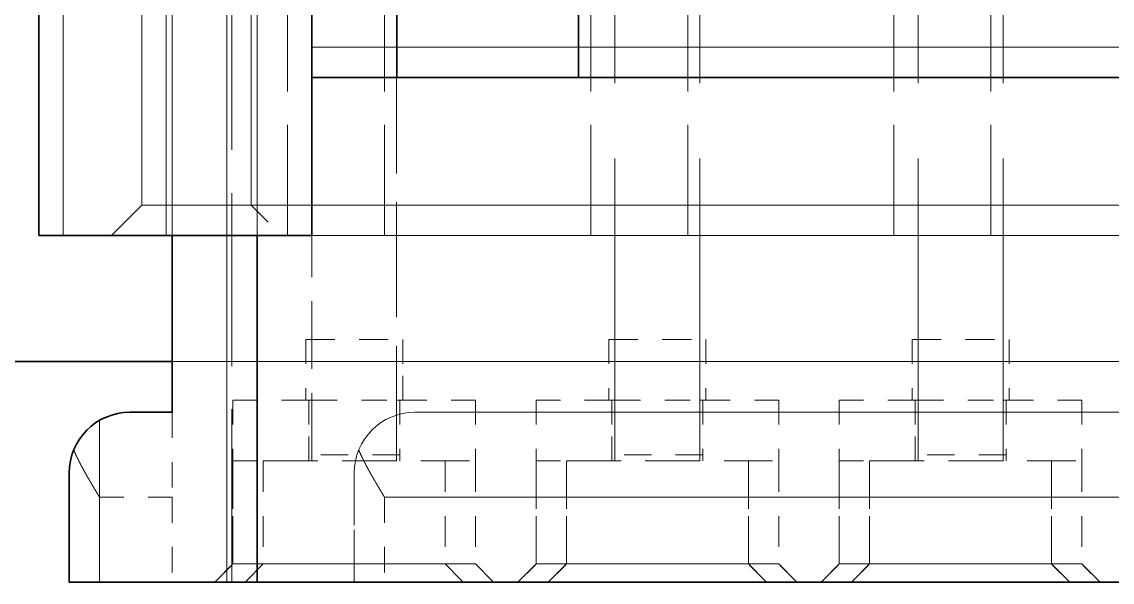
# Model space of a CAD drawing. Extents: x 23 to 417, y 3 to 294.
# Drawn here: x 112.279 to 116.774, y 99.528 to 101.837 of the extents above; entities that cross this region are included whole.
import ezdxf

# ---------------------------------------------------------------- set-up
doc = ezdxf.new("R2010")
doc.units = 0
doc.linetypes.add('DASHED', pattern=[15, 12, -3])
doc.layers.get('0').update_dxf_attribs({"lineweight": 13})

# ---------------------------------------------------------------- blocks, each defined once
blk = doc.blocks.new('BLOCK3494')
at = {"color": 7, "lineweight": 35, "ltscale": 0.21625}
for p, q in [((-15.8502, -40.5123), (-15.8502, -49.1623)), ((-15.8502, -40.5123), (-15.8502, -49.1623)), ((-13.6002, -49.1623), (-13.6002, -40.5123)), ((-13.6002, -49.1623), (-13.6002, -40.5123))]:
    blk.add_line(p, q, dxfattribs=at)
at = {"color": 7, "lineweight": 13, "ltscale": 0.21625}
blk.add_line((-15.6502, -40.5123), (-15.6502, -49.1623), dxfattribs=at)
blk.add_line((-15.6502, -40.5123), (-15.6502, -49.1623), dxfattribs=at)
at = {"color": 7, "linetype": 'DASHED', "lineweight": 13, "ltscale": 0.16}
for p, q in [((-15.0002, -42.5123), (-15.0002, -48.9123)), ((-15.0002, -42.5123), (-15.0002, -48.9123)), ((-14.8002, -42.5123), (-14.8002, -48.9123)), ((-14.8002, -42.5123), (-14.8002, -48.9123)), ((-14.8002, -42.5123), (-14.8002, -48.9123)), ((-14.8002, -42.5123), (-14.8002, -48.9123)), ((-14.1002, -42.5123), (-14.1002, -48.9123)), ((-14.1002, -42.5123), (-14.1002, -48.9123))]:
    blk.add_line(p, q, dxfattribs=at)
at = {"color": 7, "linetype": 'DASHED', "lineweight": 13, "ltscale": 0.160071}
for p, q in [((-14.0504, -49.1623), (-14.0504, -42.7595)), ((-14.0504, -42.7595), (-14.0504, -49.1623))]:
    blk.add_line(p, q, dxfattribs=at)
at = {"color": 7, "linetype": 'DASHED', "lineweight": 13, "ltscale": 0.2075}
for p, q in [((-11.1004, -51.0195), (-11.1004, -42.7195)), ((-11.1004, -51.0195), (-11.1004, -42.7195)), ((-10.4004, -51.0195), (-10.4004, -42.7195)), ((-10.4004, -51.0195), (-10.4004, -42.7195)), ((-8.6004, -51.0195), (-8.6004, -42.7195)), ((-8.6004, -51.0195), (-8.6004, -42.7195)), ((-7.9004, -51.0195), (-7.9004, -42.7195)), ((-7.9004, -51.0195), (-7.9004, -42.7195))]:
    blk.add_line(p, q, dxfattribs=at)
at = {"color": 7, "linetype": 'DASHED', "lineweight": 13, "ltscale": 0.153821}
for p, q in [((-14.7504, -49.1623), (-14.7504, -43.0095)), ((-14.7504, -49.1623), (-14.7504, -43.0095)), ((-14.3004, -49.1623), (-14.3004, -43.0095)), ((-14.3004, -43.0095), (-14.3004, -49.1623))]:
    blk.add_line(p, q, dxfattribs=at)
at = {"color": 7, "linetype": 'DASHED', "lineweight": 13, "ltscale": 0.09125}
for p, q in [((-13.8002, -45.5123), (-13.8002, -49.1623)), ((-13.8002, -45.5123), (-13.8002, -49.1623)), ((-13.0002, -45.5123), (-13.0002, -49.1623)), ((-13.0002, -45.5123), (-13.0002, -49.1623)), ((-11.3002, -45.5123), (-11.3002, -49.1623)), ((-11.3002, -45.5123), (-11.3002, -49.1623)), ((-10.5002, -45.5123), (-10.5002, -49.1623)), ((-10.5002, -45.5123), (-10.5002, -49.1623)), ((-8.8002, -45.5123), (-8.8002, -49.1623)), ((-8.8002, -45.5123), (-8.8002, -49.1623)), ((-8.0002, -45.5123), (-8.0002, -49.1623)), ((-8.0002, -45.5123), (-8.0002, -49.1623))]:
    blk.add_line(p, q, dxfattribs=at)
at = {"color": 7, "lineweight": 35, "ltscale": 0.036875}
for p, q in [((-12.9002, -47.8623), (-12.9002, -46.3873)), ((-12.9002, -47.8623), (-12.9002, -46.3873)), ((-11.4002, -47.8623), (-11.4002, -46.3873)), ((-11.4002, -47.8623), (-11.4002, -46.3873))]:
    blk.add_line(p, q, dxfattribs=at)
at = {"color": 7, "linetype": 'DASHED', "lineweight": 13, "ltscale": 0.11875}
blk.add_line((-14.2604, -52.0195), (-14.2604, -47.2695), dxfattribs=at)
blk.add_line((-14.2604, -52.0195), (-14.2604, -47.2695), dxfattribs=at)
at = {"color": 7, "linetype": 'DASHED', "lineweight": 13}
for p, q in [((-13.6002, -47.6123), (9.2998, -47.6123)), ((-13.6002, -47.6123), (9.2998, -47.6123)), ((10.4998, -48.9123), (-14.8002, -48.9123)), ((10.4998, -48.9123), (-14.8002, -48.9123)), ((-13.6002, -49.1623), (9.2998, -49.1623)), ((9.2998, -49.1623), (-13.6002, -49.1623)), ((-14.7504, -50.2002), (10.7496, -50.2002)), ((-12.7504, -50.6195), (8.7496, -50.6195)), ((8.7496, -50.6195), (-12.7504, -50.6195)), ((8.9996, -51.3195), (-13.0004, -51.3195)), ((8.9996, -51.3195), (-13.0004, -51.3195))]:
    blk.add_line(p, q, dxfattribs=at)
at = {"color": 7, "lineweight": 35, "ltscale": 0.0175}
blk.add_line((-13.6002, -47.8623), (-12.9002, -47.8623), dxfattribs=at)
blk.add_line((-13.6002, -47.8623), (-12.9002, -47.8623), dxfattribs=at)
at = {"color": 7, "linetype": 'DASHED', "lineweight": 13, "ltscale": 0.078929}
blk.add_line((-12.9004, -51.0195), (-12.9004, -47.8623), dxfattribs=at)
blk.add_line((-12.9004, -51.0195), (-12.9004, -47.8623), dxfattribs=at)
at = {"color": 7, "lineweight": 35, "ltscale": 0.0375}
blk.add_line((-12.9002, -47.8623), (-11.4002, -47.8623), dxfattribs=at)
blk.add_line((-12.9002, -47.8623), (-11.4002, -47.8623), dxfattribs=at)
at = {"color": 7, "lineweight": 35, "ltscale": 0.172494}
blk.add_line((-11.4002, -47.8623), (-4.5004, -47.8623), dxfattribs=at)
blk.add_line((-11.4002, -47.8623), (-4.5004, -47.8623), dxfattribs=at)
at = {"color": 7, "linetype": 'DASHED', "lineweight": 13, "ltscale": 0.008839}
for p, q in [((-15.2502, -49.1623), (-15.0002, -48.9123)), ((-15.0002, -48.9123), (-15.2502, -49.1623)), ((-14.1002, -48.9123), (-13.8502, -49.1623)), ((-14.1002, -48.9123), (-13.8502, -49.1623))]:
    blk.add_line(p, q, dxfattribs=at)
at = {"color": 7, "linetype": 'DASHED', "lineweight": 13, "ltscale": 0.005}
for p, q in [((-14.8002, -48.9123), (-15.0002, -48.9123)), ((-14.8002, -48.9123), (-15.0002, -48.9123)), ((-15.0002, -48.9123), (-14.8002, -48.9123)), ((-15.0002, -48.9123), (-14.8002, -48.9123))]:
    blk.add_line(p, q, dxfattribs=at)
at = {"color": 7, "linetype": 'DASHED', "lineweight": 13, "ltscale": 0.0175}
for p, q in [((-14.8002, -48.9123), (-14.1002, -48.9123)), ((-14.8002, -48.9123), (-14.1002, -48.9123)), ((-13.6004, -50.5195), (-12.9004, -50.5195)), ((-13.6004, -50.5195), (-12.9004, -50.5195)), ((-11.1004, -50.5195), (-10.4004, -50.5195)), ((-11.1004, -50.5195), (-10.4004, -50.5195)), ((-8.6004, -50.5195), (-7.9004, -50.5195)), ((-8.6004, -50.5195), (-7.9004, -50.5195)), ((-14.7504, -50.6195), (-14.7504, -51.3195)), ((-14.7504, -50.6195), (-14.7504, -51.3195)), ((-15.3504, -52.0195), (-15.3504, -51.3195)), ((-15.3504, -51.3195), (-15.3504, -52.0195)), ((-14.7504, -51.3195), (-14.7504, -52.0195)), ((-14.7504, -51.3195), (-14.7504, -52.0195)), ((-13.0004, -51.3195), (-13.0004, -52.0195)), ((-13.0004, -51.3195), (-13.0004, -52.0195))]:
    blk.add_line(p, q, dxfattribs=at)
at = {"color": 7, "linetype": 'DASHED', "lineweight": 13, "ltscale": 0.00625}
for p, q in [((-14.8002, -49.1623), (-14.8002, -48.9123)), ((-14.8002, -49.1623), (-14.8002, -48.9123)), ((-14.8002, -48.9123), (-14.8002, -49.1623)), ((-14.8002, -49.1623), (-14.8002, -48.9123)), ((-14.2504, -51.0195), (-14.0004, -51.0195)), ((-14.2504, -51.0195), (-14.0004, -51.0195)), ((-12.5004, -51.0195), (-12.2504, -51.0195)), ((-12.5004, -51.0195), (-12.2504, -51.0195)), ((-11.7504, -51.0195), (-11.5004, -51.0195)), ((-11.7504, -51.0195), (-11.5004, -51.0195)), ((-10.0004, -51.0195), (-9.7504, -51.0195)), ((-10.0004, -51.0195), (-9.7504, -51.0195)), ((-9.2504, -51.0195), (-9.0004, -51.0195)), ((-9.2504, -51.0195), (-9.0004, -51.0195)), ((-7.5004, -51.0195), (-7.2504, -51.0195)), ((-7.5004, -51.0195), (-7.2504, -51.0195)), ((-14.0004, -51.8695), (-14.2504, -51.8695)), ((-14.2504, -51.8695), (-14.0004, -51.8695)), ((-12.2504, -51.8695), (-12.5004, -51.8695)), ((-12.5004, -51.8695), (-12.2504, -51.8695)), ((-11.5004, -51.8695), (-11.7504, -51.8695)), ((-11.7504, -51.8695), (-11.5004, -51.8695)), ((-9.7504, -51.8695), (-10.0004, -51.8695)), ((-10.0004, -51.8695), (-9.7504, -51.8695)), ((-9.0004, -51.8695), (-9.2504, -51.8695)), ((-9.2504, -51.8695), (-9.0004, -51.8695)), ((-7.2504, -51.8695), (-7.5004, -51.8695)), ((-7.5004, -51.8695), (-7.2504, -51.8695))]:
    blk.add_line(p, q, dxfattribs=at)
at = {"color": 7, "linetype": 'DASHED', "lineweight": 13, "ltscale": 0.0125}
for p, q in [((-14.1002, -48.9123), (-13.6002, -48.9123)), ((-14.1002, -48.9123), (-13.6002, -48.9123)), ((-13.6504, -50.0195), (-13.6504, -50.5195)), ((-13.6504, -50.0195), (-13.6504, -50.5195)), ((-12.8504, -50.5195), (-12.8504, -50.0195)), ((-12.8504, -50.0195), (-12.8504, -50.5195)), ((-11.1504, -50.0195), (-11.1504, -50.5195)), ((-11.1504, -50.0195), (-11.1504, -50.5195)), ((-10.3504, -50.0195), (-10.3504, -50.5195)), ((-10.3504, -50.0195), (-10.3504, -50.5195)), ((-8.6504, -50.0195), (-8.6504, -50.5195)), ((-8.6504, -50.0195), (-8.6504, -50.5195)), ((-7.8504, -50.0195), (-7.8504, -50.5195)), ((-7.8504, -50.0195), (-7.8504, -50.5195)), ((-14.2504, -50.5195), (-14.2504, -51.0195)), ((-14.2504, -50.5195), (-14.2504, -51.0195)), ((-13.6254, -51.0195), (-13.6254, -50.5195)), ((-13.6254, -50.5195), (-13.6254, -51.0195)), ((-12.8754, -50.5195), (-12.8754, -51.0195)), ((-12.8754, -50.5195), (-12.8754, -51.0195)), ((-12.2504, -50.5195), (-12.2504, -51.0195)), ((-12.2504, -50.5195), (-12.2504, -51.0195)), ((-11.7504, -50.5195), (-11.7504, -51.0195)), ((-11.7504, -50.5195), (-11.7504, -51.0195)), ((-11.1254, -51.0195), (-11.1254, -50.5195)), ((-11.1254, -50.5195), (-11.1254, -51.0195)), ((-10.3754, -50.5195), (-10.3754, -51.0195)), ((-10.3754, -50.5195), (-10.3754, -51.0195)), ((-9.7504, -50.5195), (-9.7504, -51.0195)), ((-9.7504, -50.5195), (-9.7504, -51.0195)), ((-9.2504, -50.5195), (-9.2504, -51.0195)), ((-9.2504, -50.5195), (-9.2504, -51.0195)), ((-8.6254, -51.0195), (-8.6254, -50.5195)), ((-8.6254, -50.5195), (-8.6254, -51.0195)), ((-7.8754, -50.5195), (-7.8754, -51.0195)), ((-7.8754, -50.5195), (-7.8754, -51.0195)), ((-7.2504, -50.5195), (-7.2504, -51.0195)), ((-7.2504, -50.5195), (-7.2504, -51.0195))]:
    blk.add_line(p, q, dxfattribs=at)
at = {"color": 7, "lineweight": 35, "ltscale": 0.005}
blk.add_line((-15.6502, -49.1623), (-15.8502, -49.1623), dxfattribs=at)
blk.add_line((-15.6502, -49.1623), (-15.8502, -49.1623), dxfattribs=at)
at = {"color": 7, "lineweight": 35, "ltscale": 0.05125}
blk.add_line((-15.6502, -49.1623), (-13.6002, -49.1623), dxfattribs=at)
blk.add_line((-15.6502, -49.1623), (-13.6002, -49.1623), dxfattribs=at)
at = {"color": 7, "lineweight": 35, "ltscale": 0.036429}
blk.add_line((-14.7504, -50.6195), (-14.7504, -49.1623), dxfattribs=at)
blk.add_line((-14.7504, -50.6195), (-14.7504, -49.1623), dxfattribs=at)
at = {"color": 7, "lineweight": 13, "ltscale": 0.071429}
for p, q in [((-14.3004, -52.0195), (-14.3004, -49.1623)), ((-14.3004, -49.1623), (-14.3004, -52.0195))]:
    blk.add_line(p, q, dxfattribs=at)
at = {"color": 7, "lineweight": 35, "ltscale": 0.071429}
for p, q in [((-14.0504, -52.0195), (-14.0504, -49.1623)), ((-14.0504, -49.1623), (-14.0504, -52.0195))]:
    blk.add_line(p, q, dxfattribs=at)
at = {"color": 7, "linetype": 'DASHED', "lineweight": 13, "ltscale": 0.046429}
blk.add_line((-13.6004, -51.0195), (-13.6004, -49.1623), dxfattribs=at)
blk.add_line((-13.6004, -51.0195), (-13.6004, -49.1623), dxfattribs=at)
at = {"color": 7, "linetype": 'DASHED', "lineweight": 13, "ltscale": 0.02}
for p, q in [((-13.6504, -50.0195), (-12.8504, -50.0195)), ((-13.6504, -50.0195), (-12.8504, -50.0195)), ((-11.1504, -50.0195), (-10.3504, -50.0195)), ((-11.1504, -50.0195), (-10.3504, -50.0195)), ((-8.6504, -50.0195), (-7.8504, -50.0195)), ((-8.6504, -50.0195), (-7.8504, -50.0195))]:
    blk.add_line(p, q, dxfattribs=at)
at = {"color": 7, "lineweight": 35}
blk.add_line((-81, -50.2002), (-14.7504, -50.2002), dxfattribs=at)
at = {"color": 7, "linetype": 'DASHED', "lineweight": 13, "ltscale": 0.015}
for p, q in [((-14.2504, -50.5195), (-13.6504, -50.5195)), ((-14.2504, -50.5195), (-13.6504, -50.5195)), ((-12.8504, -50.5195), (-12.2504, -50.5195)), ((-12.8504, -50.5195), (-12.2504, -50.5195)), ((-11.7504, -50.5195), (-11.1504, -50.5195)), ((-11.7504, -50.5195), (-11.1504, -50.5195)), ((-10.3504, -50.5195), (-9.7504, -50.5195)), ((-10.3504, -50.5195), (-9.7504, -50.5195)), ((-9.2504, -50.5195), (-8.6504, -50.5195)), ((-9.2504, -50.5195), (-8.6504, -50.5195)), ((-7.8504, -50.5195), (-7.2504, -50.5195)), ((-7.8504, -50.5195), (-7.2504, -50.5195)), ((-14.7504, -51.3195), (-15.3504, -51.3195)), ((-14.7504, -51.3195), (-15.3504, -51.3195))]:
    blk.add_line(p, q, dxfattribs=at)
at = {"color": 7, "linetype": 'DASHED', "lineweight": 13, "ltscale": 0.000625}
for p, q in [((-13.6504, -50.5195), (-13.6254, -50.5195)), ((-13.6504, -50.5195), (-13.6254, -50.5195)), ((-13.6254, -50.5195), (-13.6004, -50.5195)), ((-13.6254, -50.5195), (-13.6004, -50.5195)), ((-12.9004, -50.5195), (-12.8754, -50.5195)), ((-12.9004, -50.5195), (-12.8754, -50.5195)), ((-12.8754, -50.5195), (-12.8504, -50.5195)), ((-12.8754, -50.5195), (-12.8504, -50.5195)), ((-11.1504, -50.5195), (-11.1254, -50.5195)), ((-11.1504, -50.5195), (-11.1254, -50.5195)), ((-11.1254, -50.5195), (-11.1004, -50.5195)), ((-11.1254, -50.5195), (-11.1004, -50.5195)), ((-10.4004, -50.5195), (-10.3754, -50.5195)), ((-10.4004, -50.5195), (-10.3754, -50.5195)), ((-10.3754, -50.5195), (-10.3504, -50.5195)), ((-10.3754, -50.5195), (-10.3504, -50.5195)), ((-8.6504, -50.5195), (-8.6254, -50.5195)), ((-8.6504, -50.5195), (-8.6254, -50.5195)), ((-8.6254, -50.5195), (-8.6004, -50.5195)), ((-8.6254, -50.5195), (-8.6004, -50.5195)), ((-7.9004, -50.5195), (-7.8754, -50.5195)), ((-7.9004, -50.5195), (-7.8754, -50.5195)), ((-7.8754, -50.5195), (-7.8504, -50.5195)), ((-7.8754, -50.5195), (-7.8504, -50.5195))]:
    blk.add_line(p, q, dxfattribs=at)
at = {"color": 7, "lineweight": 13, "ltscale": 0.033325}
blk.add_line((-15.3504, -52.0195), (-15.3504, -50.6865), dxfattribs=at)
blk.add_line((-15.3504, -52.0195), (-15.3504, -50.6865), dxfattribs=at)
at = {"color": 7, "lineweight": 35, "ltscale": 0.00875}
for p, q in [((-15.1004, -50.6195), (-14.7504, -50.6195)), ((-14.7504, -50.6195), (-15.1004, -50.6195))]:
    blk.add_line(p, q, dxfattribs=at)
at = {"color": 7, "linetype": 'DASHED', "lineweight": 13, "ltscale": 0.01875}
for p, q in [((-12.8754, -50.9695), (-13.6254, -50.9695)), ((-12.8754, -50.9695), (-13.6254, -50.9695)), ((-10.3754, -50.9695), (-11.1254, -50.9695)), ((-10.3754, -50.9695), (-11.1254, -50.9695)), ((-7.8754, -50.9695), (-8.6254, -50.9695)), ((-7.8754, -50.9695), (-8.6254, -50.9695))]:
    blk.add_line(p, q, dxfattribs=at)
at = {"color": 7, "linetype": 'DASHED', "lineweight": 13, "ltscale": 0.02125}
for p, q in [((-14.2504, -51.8695), (-14.2504, -51.0195)), ((-14.2504, -51.0195), (-14.2504, -51.8695)), ((-14.0004, -51.0195), (-14.0004, -51.8695)), ((-14.0004, -51.0195), (-14.0004, -51.8695)), ((-12.5004, -51.0195), (-12.5004, -51.8695)), ((-12.5004, -51.0195), (-12.5004, -51.8695)), ((-12.2504, -51.0195), (-12.2504, -51.8695)), ((-12.2504, -51.0195), (-12.2504, -51.8695)), ((-11.7504, -51.8695), (-11.7504, -51.0195)), ((-11.7504, -51.0195), (-11.7504, -51.8695)), ((-11.5004, -51.8695), (-11.5004, -51.0195)), ((-11.5004, -51.0195), (-11.5004, -51.8695)), ((-10.0004, -51.8695), (-10.0004, -51.0195)), ((-10.0004, -51.0195), (-10.0004, -51.8695)), ((-9.7504, -51.0195), (-9.7504, -51.8695)), ((-9.7504, -51.0195), (-9.7504, -51.8695)), ((-9.2504, -51.8695), (-9.2504, -51.0195)), ((-9.2504, -51.0195), (-9.2504, -51.8695)), ((-9.0004, -51.8695), (-9.0004, -51.0195)), ((-9.0004, -51.0195), (-9.0004, -51.8695)), ((-7.5004, -51.8695), (-7.5004, -51.0195)), ((-7.5004, -51.0195), (-7.5004, -51.8695)), ((-7.2504, -51.0195), (-7.2504, -51.8695)), ((-7.2504, -51.0195), (-7.2504, -51.8695))]:
    blk.add_line(p, q, dxfattribs=at)
at = {"color": 7, "linetype": 'DASHED', "lineweight": 13, "ltscale": 0.0375}
for p, q in [((-14.0004, -51.0195), (-12.5004, -51.0195)), ((-14.0004, -51.0195), (-12.5004, -51.0195)), ((-11.5004, -51.0195), (-10.0004, -51.0195)), ((-11.5004, -51.0195), (-10.0004, -51.0195)), ((-9.0004, -51.0195), (-7.5004, -51.0195)), ((-9.0004, -51.0195), (-7.5004, -51.0195)), ((-12.5004, -51.8695), (-14.0004, -51.8695)), ((-14.0004, -51.8695), (-12.5004, -51.8695)), ((-10.0004, -51.8695), (-11.5004, -51.8695)), ((-11.5004, -51.8695), (-10.0004, -51.8695)), ((-7.5004, -51.8695), (-9.0004, -51.8695)), ((-9.0004, -51.8695), (-7.5004, -51.8695))]:
    blk.add_line(p, q, dxfattribs=at)
at = {"color": 7, "lineweight": 35, "ltscale": 0.0225}
blk.add_line((-15.6004, -52.0195), (-15.6004, -51.1195), dxfattribs=at)
blk.add_line((-15.6004, -52.0195), (-15.6004, -51.1195), dxfattribs=at)
at = {"color": 7, "linetype": 'DASHED', "lineweight": 13, "ltscale": 0.0225}
for p, q in [((-13.2504, -52.0195), (-13.2504, -51.1195)), ((-13.2504, -51.1195), (-13.2504, -52.0195))]:
    blk.add_line(p, q, dxfattribs=at)
at = {"color": 7, "linetype": 'DASHED', "lineweight": 13, "ltscale": 0.005303}
for p, q in [((-14.4004, -52.0195), (-14.2504, -51.8695)), ((-14.2504, -51.8695), (-14.4004, -52.0195)), ((-14.0004, -51.8695), (-14.1504, -52.0195)), ((-14.0004, -51.8695), (-14.1504, -52.0195)), ((-12.5004, -51.8695), (-12.3504, -52.0195)), ((-12.5004, -51.8695), (-12.3504, -52.0195)), ((-12.2504, -51.8695), (-12.1004, -52.0195)), ((-12.2504, -51.8695), (-12.1004, -52.0195)), ((-11.9004, -52.0195), (-11.7504, -51.8695)), ((-11.7504, -51.8695), (-11.9004, -52.0195)), ((-11.6504, -52.0195), (-11.5004, -51.8695)), ((-11.5004, -51.8695), (-11.6504, -52.0195)), ((-9.8504, -52.0195), (-10.0004, -51.8695)), ((-10.0004, -51.8695), (-9.8504, -52.0195)), ((-9.6004, -52.0195), (-9.7504, -51.8695)), ((-9.7504, -51.8695), (-9.6004, -52.0195)), ((-9.4004, -52.0195), (-9.2504, -51.8695)), ((-9.2504, -51.8695), (-9.4004, -52.0195)), ((-9.1504, -52.0195), (-9.0004, -51.8695)), ((-9.0004, -51.8695), (-9.1504, -52.0195)), ((-7.3504, -52.0195), (-7.5004, -51.8695)), ((-7.5004, -51.8695), (-7.3504, -52.0195)), ((-7.1004, -52.0195), (-7.2504, -51.8695)), ((-7.2504, -51.8695), (-7.1004, -52.0195))]:
    blk.add_line(p, q, dxfattribs=at)
at = {"color": 7, "linetype": 'DASHED', "lineweight": 13, "ltscale": 0.05}
for p, q in [((-12.2504, -51.8695), (-14.2504, -51.8695)), ((-12.2504, -51.8695), (-14.2504, -51.8695)), ((-11.7504, -51.8695), (-9.7504, -51.8695)), ((-9.7504, -51.8695), (-11.7504, -51.8695)), ((-9.2504, -51.8695), (-7.2504, -51.8695)), ((-7.2504, -51.8695), (-9.2504, -51.8695))]:
    blk.add_line(p, q, dxfattribs=at)
at = {"color": 7, "lineweight": 35, "ltscale": 0.00625}
for p, q in [((-15.3504, -52.0195), (-15.6004, -52.0195)), ((-15.3504, -52.0195), (-15.6004, -52.0195)), ((-14.0504, -52.0195), (-14.3004, -52.0195)), ((-14.0504, -52.0195), (-14.3004, -52.0195))]:
    blk.add_line(p, q, dxfattribs=at)
at = {"color": 7, "lineweight": 35, "ltscale": 0.02625}
for p, q in [((-15.3504, -52.0195), (-14.3004, -52.0195)), ((-14.3004, -52.0195), (-15.3504, -52.0195))]:
    blk.add_line(p, q, dxfattribs=at)
at = {"color": 7, "lineweight": 35, "ltscale": 0.20875}
blk.add_line((-14.0504, -52.0195), (-5.7004, -52.0195), dxfattribs=at)
blk.add_line((-14.0504, -52.0195), (-5.7004, -52.0195), dxfattribs=at)
at = {"color": 7, "lineweight": 35}
blk.add_arc((-15.1004, -51.1195), 0.5, 90, 180, dxfattribs=at)
blk.add_arc((-15.1004, -51.1195), 0.5, 90, 180, dxfattribs=at)
at = {"color": 7, "linetype": 'DASHED', "lineweight": 13}
blk.add_arc((-12.7504, -51.1195), 0.5, 90, 180, dxfattribs=at)
blk.add_arc((-12.7504, -51.1195), 0.5, 90, 180, dxfattribs=at)
for points, knots in [([(-15.3504, -51.3195), (-15.3929, -51.248), (-15.436, -51.1766), (-15.4761, -51.1071), (-15.5195, -51.0279), (-15.5539, -50.9513), (-15.557, -50.9441), (-15.5601, -50.9369), (-15.563, -50.9298)], [0, 0, 0, 0, 0, 0, 0.7217015, 0.7217015, 0.7217015, 0.796663, 0.796663, 0.796663, 0.796663, 0.796663, 0.796663]), ([(-15.563, -50.9298), (-15.5349, -50.9977), (-15.498, -51.0674), (-15.4589, -51.1372), (-15.4117, -51.2165), (-15.3648, -51.2953), (-15.36, -51.3033), (-15.3552, -51.3114), (-15.3504, -51.3195)], [0, 0, 0, 0, 0, 0, 0.7124243, 0.7124243, 0.7124243, 0.7939497, 0.7939497, 0.7939497, 0.7939497, 0.7939497, 0.7939497])]:
    blk.add_open_spline(points, degree=5, knots=knots, dxfattribs=at)
blk.add_open_spline([(-13.213, -50.9298), (-13.1812, -51.0054), (-13.1403, -51.0836), (-13.0945, -51.1622), (-13.0471, -51.2408), (-13.0004, -51.3195)], degree=5, dxfattribs=at)
blk.add_open_spline([(-13.213, -50.9298), (-13.1812, -51.0054), (-13.1403, -51.0836), (-13.0945, -51.1622), (-13.0471, -51.2408), (-13.0004, -51.3195)], degree=5, dxfattribs=at)

msp = doc.modelspace()

# ---------------------------------------------------------------- block references
at = {"lineweight": 0, "xscale": 0.5, "yscale": 0.5, "zscale": 0.5}
msp.add_blockref('BLOCK3494', (120.2741, 125.5377), dxfattribs=at)

doc.saveas('drawing.dxf')
